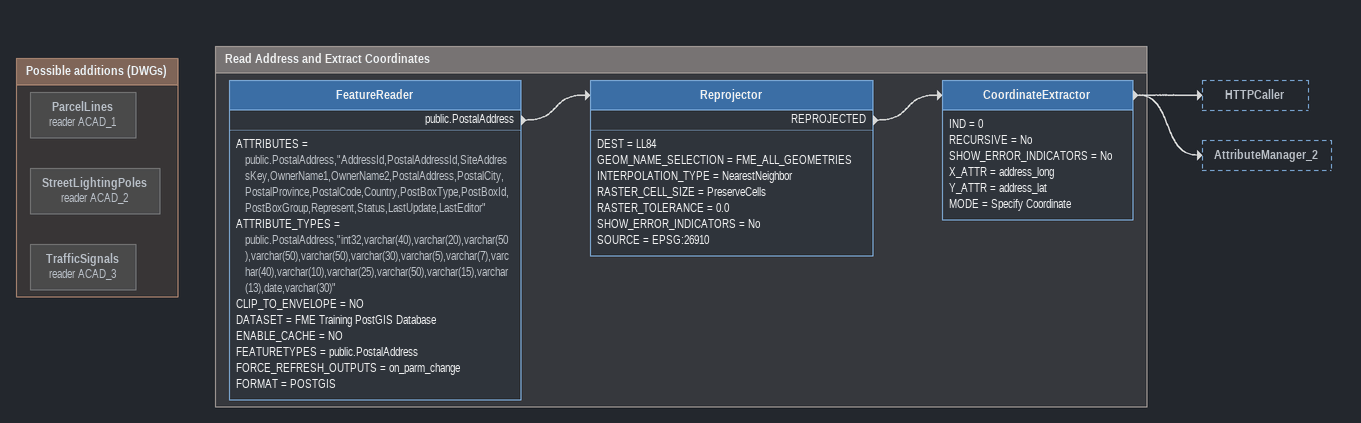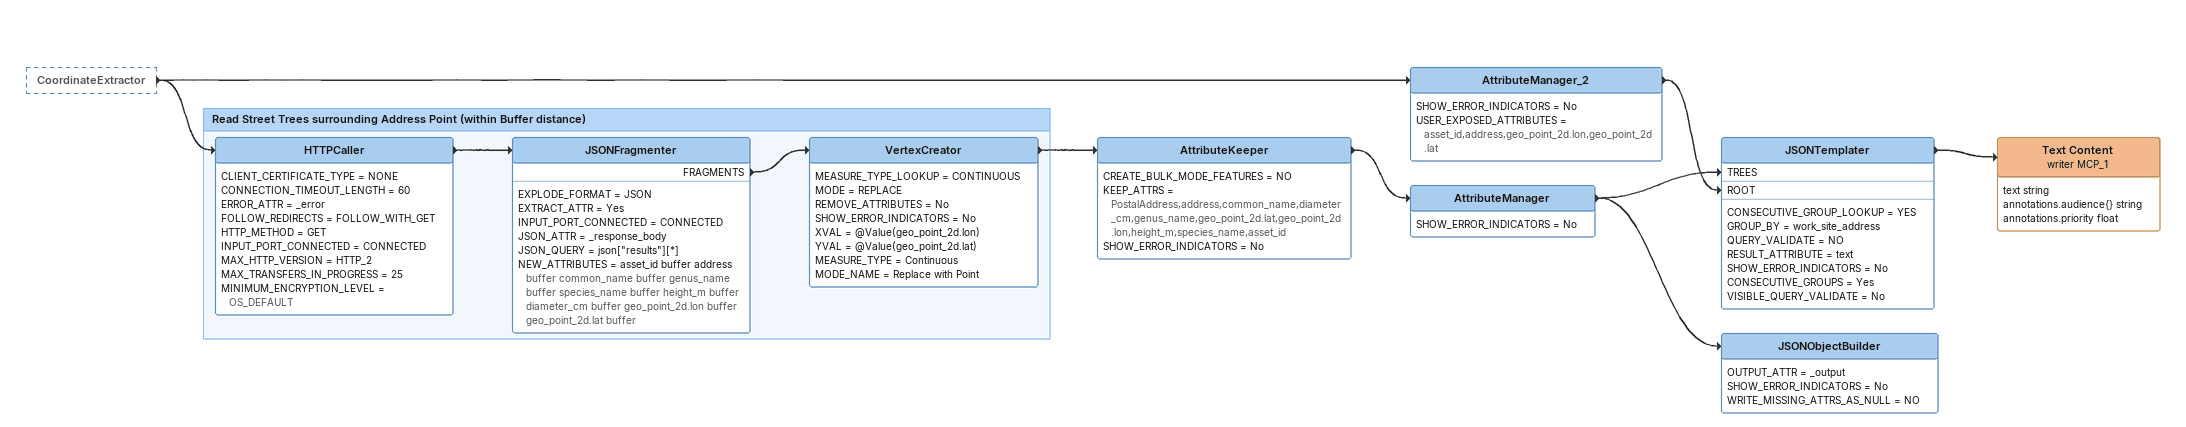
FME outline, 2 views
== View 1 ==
Bookmark: Possible additions (DWGs)
StreetLightingPoles (reader ACAD_2) [off]
TrafficSignals (reader ACAD_3) [off]
ParcelLines (reader ACAD_1) [off]

Bookmark: Read Address and Extract Coordinates
FeatureReader
    ATTRIBUTES = public.PostalAddress,"AddressId,PostalAddressId,SiteAddressKey,OwnerName1,OwnerName2,PostalAddress,PostalCity,PostalProvince,PostalCode,Country,PostBoxType,PostBoxId,PostBoxGroup,Represent,Status,LastUpdate,LastEditor"
    ATTRIBUTE_TYPES = public.PostalAddress,"int32,varchar(40),varchar(20),varchar(50),varchar(50),varchar(50),varchar(30),varchar(5),varchar(7),varchar(40),varchar(10),varchar(25),varchar(50),varchar(15),varchar(13),date,varchar(30)"
    CLIP_TO_ENVELOPE = NO
    DATASET = FME Training PostGIS Database
    ENABLE_CACHE = NO
    FEATURETYPES = public.PostalAddress
    FORCE_REFRESH_OUTPUTS = on_parm_change
    FORMAT = POSTGIS
    public.PostalAddress -> Reprojector
Reprojector
    DEST = LL84
    GEOM_NAME_SELECTION = FME_ALL_GEOMETRIES
    INTERPOLATION_TYPE = NearestNeighbor
    RASTER_CELL_SIZE = PreserveCells
    RASTER_TOLERANCE = 0.0
    SHOW_ERROR_INDICATORS = No
    SOURCE = EPSG:26910
    REPROJECTED -> CoordinateExtractor
CoordinateExtractor
    IND = 0
    RECURSIVE = No
    SHOW_ERROR_INDICATORS = No
    X_ATTR = address_long
    Y_ATTR = address_lat
    MODE = Specify Coordinate
    -> HTTPCaller
    -> AttributeManager_2

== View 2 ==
CoordinateExtractor [outside]
    -> HTTPCaller
    -> AttributeManager_2
AttributeManager_2
    SHOW_ERROR_INDICATORS = No
    USER_EXPOSED_ATTRIBUTES = asset_id,address,geo_point_2d.lon,geo_point_2d.lat
    -> JSONTemplater [ROOT]
AttributeKeeper
    CREATE_BULK_MODE_FEATURES = NO
    KEEP_ATTRS = PostalAddress,address,common_name,diameter_cm,genus_name,geo_point_2d.lat,geo_point_2d.lon,height_m,species_name,asset_id
    SHOW_ERROR_INDICATORS = No
    -> AttributeManager
AttributeManager
    SHOW_ERROR_INDICATORS = No
    -> JSONTemplater [TREES]
    -> JSONObjectBuilder
JSONTemplater
    CONSECUTIVE_GROUP_LOOKUP = YES
    GROUP_BY = work_site_address
    QUERY_VALIDATE = NO
    RESULT_ATTRIBUTE = text
    SHOW_ERROR_INDICATORS = No
    CONSECUTIVE_GROUPS = Yes
    VISIBLE_QUERY_VALIDATE = No
    -> Text Content (writer MCP_1)
Text Content (writer MCP_1)
    attributes: text string, annotations.audience{} string, annotations.priority float
JSONObjectBuilder
    OUTPUT_ATTR = _output
    SHOW_ERROR_INDICATORS = No
    WRITE_MISSING_ATTRS_AS_NULL = NO

Bookmark: Read Street Trees surrounding Address Point (within Buffer distance)
HTTPCaller
    CLIENT_CERTIFICATE_TYPE = NONE
    CONNECTION_TIMEOUT_LENGTH = 60
    ERROR_ATTR = _error
    FOLLOW_REDIRECTS = FOLLOW_WITH_GET
    HTTP_METHOD = GET
    INPUT_PORT_CONNECTED = CONNECTED
    MAX_HTTP_VERSION = HTTP_2
    MAX_TRANSFERS_IN_PROGRESS = 25
    MINIMUM_ENCRYPTION_LEVEL = OS_DEFAULT
    -> JSONFragmenter
JSONFragmenter
    EXPLODE_FORMAT = JSON
    EXTRACT_ATTR = Yes
    INPUT_PORT_CONNECTED = CONNECTED
    JSON_ATTR = _response_body
    JSON_QUERY = json["results"][*]
    NEW_ATTRIBUTES = asset_id buffer address buffer common_name buffer genus_name buffer species_name buffer height_m buffer diameter_cm buffer geo_point_2d.lon buffer geo_point_2d.lat buffer
    FRAGMENTS -> VertexCreator
VertexCreator
    MEASURE_TYPE_LOOKUP = CONTINUOUS
    MODE = REPLACE
    REMOVE_ATTRIBUTES = No
    SHOW_ERROR_INDICATORS = No
    XVAL = @Value(geo_point_2d.lon)
    YVAL = @Value(geo_point_2d.lat)
    MEASURE_TYPE = Continuous
    MODE_NAME = Replace with Point
    -> AttributeKeeper
